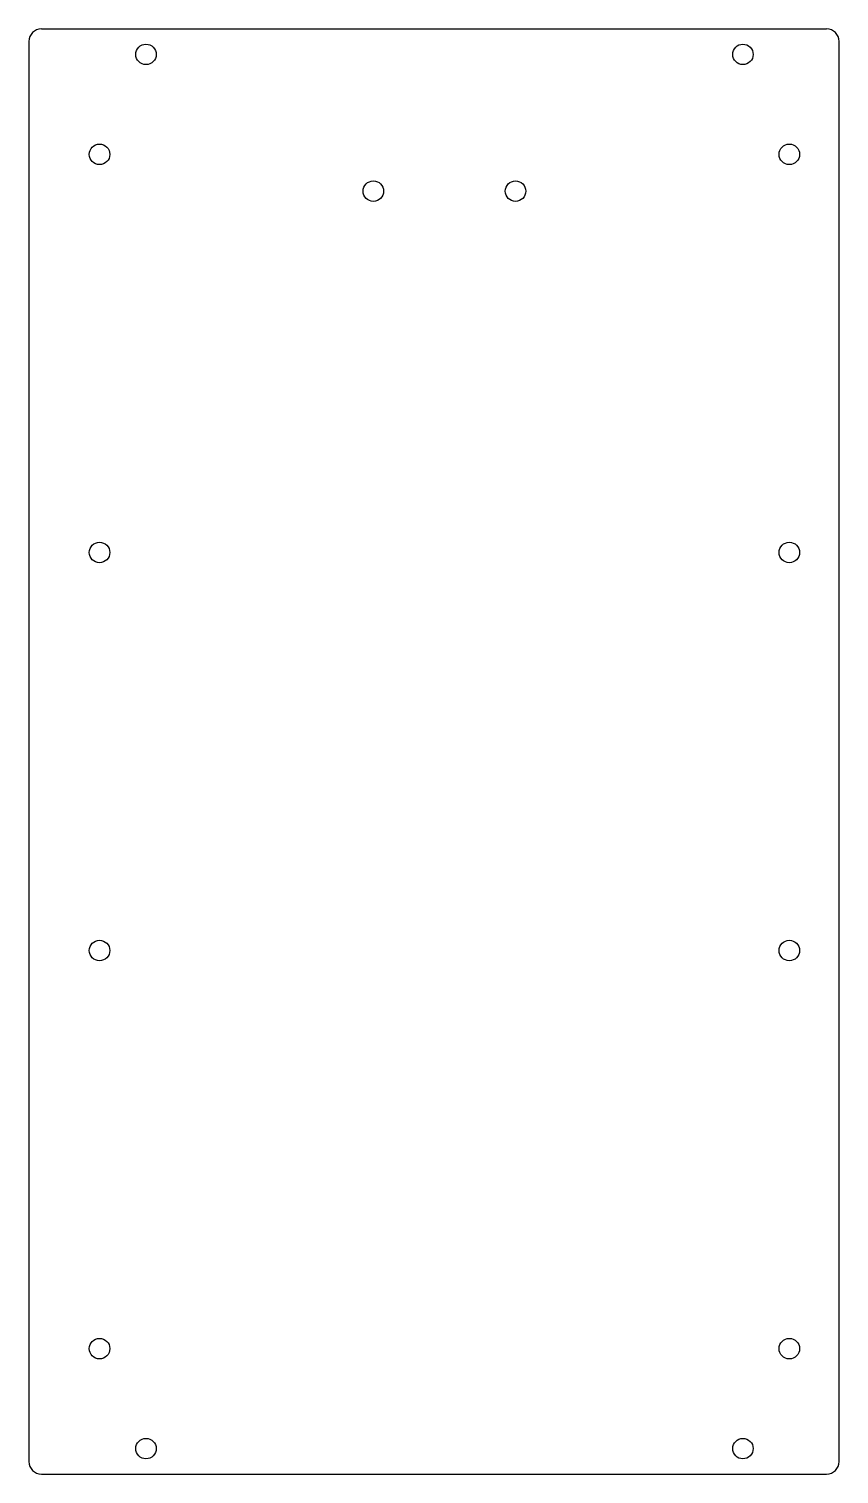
# Model space of a CAD drawing. Header units: millimetres. Extents: x -194 to 0, y -173 to 173.
import ezdxf

# ---------------------------------------------------------------- set-up
doc = ezdxf.new("R2010")
doc.units = ezdxf.units.MM

msp = doc.modelspace()

# ---------------------------------------------------------------- linework, layer by layer
at = {"color": 7, "linetype": 'Continuous', "lineweight": 25}
for p, q in [((-193.75, 169.8), (-193.75, -169.8)), ((-190.75, 172.8), (-3, 172.8)), ((0, -169.8), (0, 169.8)), ((-190.75, -172.8), (-3, -172.8))]:
    msp.add_line(p, q, dxfattribs=at)
for centre in [(-165.75, 166.7), (-23, 166.7), (-176.85, 142.8), (-11.9, 142.8), (-111.375, 134), (-77.375, 134), (-176.85, 47.6), (-11.9, 47.6), (-176.85, -47.6), (-11.9, -47.6), (-176.85, -142.8), (-11.9, -142.8), (-165.75, -166.7), (-23, -166.7)]:
    msp.add_circle(centre, 2.45, dxfattribs=at)
for centre, start, end in [((-190.75, 169.8), 90, 180), ((-3, 169.8), 360, 90), ((-190.75, -169.8), 180, 270), ((-3, -169.8), 270, 0)]:
    msp.add_arc(centre, 3, start, end, dxfattribs=at)

doc.saveas('drawing.dxf')
